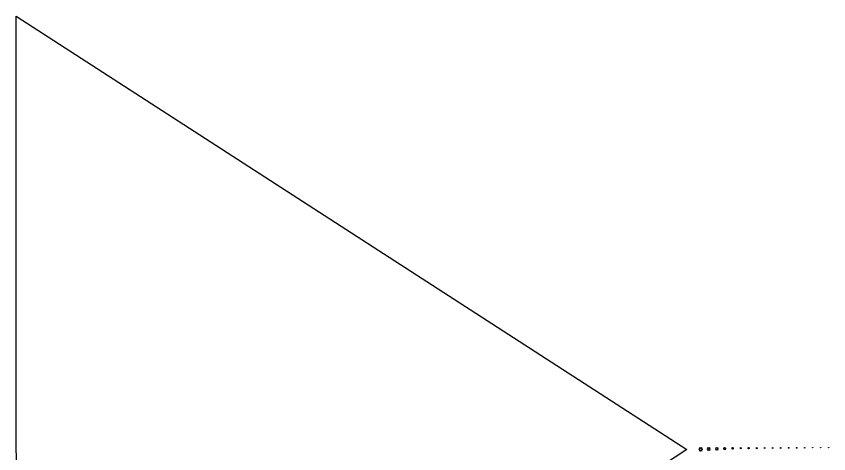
# Model space of a CAD drawing. Extents: x 1 to 50643, y 2 to 54380.
# Drawn here: x 1 to 50533, y 27143 to 54380 of the extents above; entities that cross this region are included whole.
import ezdxf

# ---------------------------------------------------------------- set-up
doc = ezdxf.new("R2010")
doc.units = 0
doc.layers.add('Layer_1', color=7, linetype='CONTINUOUS')

msp = doc.modelspace()

# ---------------------------------------------------------------- linework, layer by layer
at = {"layer": 'Layer_1', "color": 7}
for points in [[(0.915591, 54380.094803), (41714.291909, 27403.955268), (21.480948, 1.728)], [(42627.50735, 27309.185516), (42570.81444, 27357.108016), (42514.121517, 27309.185523), (42521.716939, 27389.839685), (42457.4286, 27422.571361), (42521.716933, 27455.303015), (42514.121523, 27535.957186), (42570.81444, 27488.034685), (42627.507363, 27535.957179), (42619.911941, 27455.303023), (42684.200273, 27422.571346), (42619.911941, 27389.839685)], [(43117.613534, 27337.531957), (43068.007237, 27379.464146), (43018.400928, 27337.531964), (43025.046923, 27408.104357), (42968.794625, 27436.744575), (43025.046917, 27465.384773), (43018.400934, 27535.957175), (43068.007237, 27494.024985), (43117.613546, 27535.957169), (43110.967551, 27465.38478), (43167.219843, 27436.744562), (43110.967551, 27408.104357)], [(43607.719991, 27365.878409), (43565.200309, 27401.820285), (43522.680617, 27365.878415), (43528.377184, 27426.369038), (43480.160931, 27450.917796), (43528.377179, 27475.466537), (43522.680622, 27535.957167), (43565.200309, 27500.015289), (43607.720001, 27535.957161), (43602.023434, 27475.466543), (43650.239683, 27450.917785), (43602.023434, 27426.369038)], [(44097.826459, 27394.22489), (44062.39339, 27424.176453), (44026.960312, 27394.224895), (44031.707451, 27444.633746), (43991.527239, 27465.091045), (44031.707447, 27485.548329), (44026.960316, 27535.957186), (44062.39339, 27506.005622), (44097.826467, 27535.957182), (44093.079328, 27485.548333), (44133.259536, 27465.091035), (44093.079328, 27444.633746)], [(44587.932915, 27422.571342), (44559.586462, 27446.532592), (44531.240001, 27422.571346), (44535.037712, 27462.898427), (44502.893544, 27479.264265), (44535.037709, 27495.630092), (44531.240005, 27535.957178), (44559.586462, 27511.995927), (44587.932922, 27535.957174), (44584.135211, 27495.630096), (44616.279376, 27479.264258), (44584.135211, 27462.898427)], [(45078.039384, 27450.91779), (45056.779543, 27468.888728), (45035.519697, 27450.917793), (45038.36798, 27481.163104), (45014.259853, 27493.437483), (45038.367978, 27505.711853), (45035.519699, 27535.957168), (45056.779543, 27517.98623), (45078.039389, 27535.957165), (45075.191106, 27505.711856), (45099.29923, 27493.437477), (45075.191106, 27481.163104)], [(45577.00418, 27443.831278), (45553.972685, 27463.299777), (45530.941186, 27443.831281), (45534.026826, 27476.597007), (45507.909688, 27489.894239), (45534.026823, 27503.191463), (45530.941188, 27535.957192), (45553.972685, 27516.488692), (45577.004185, 27535.95719), (45573.918545, 27503.191466), (45600.03568, 27489.894233), (45573.918545, 27476.597007)], [(46072.424453, 27450.917897), (46051.164612, 27468.888817), (46029.904766, 27450.9179), (46032.753049, 27481.163181), (46008.644922, 27493.437548), (46032.753047, 27505.711907), (46029.904768, 27535.957192), (46051.164612, 27517.986271), (46072.424458, 27535.957189), (46069.576175, 27505.711909), (46093.684299, 27493.437543), (46069.576175, 27481.163181)], [(46565.050025, 27469.184304), (46548.356838, 27483.295072), (46531.663648, 27469.184306), (46533.900115, 27492.932904), (46514.970459, 27502.570738), (46533.900113, 27512.208566), (46531.66365, 27535.957166), (46548.356838, 27521.846398), (46565.050029, 27535.957164), (46562.813562, 27512.208568), (46581.743216, 27502.570734), (46562.813562, 27492.932904)], [(47061.49543, 27472.177358), (47045.550549, 27485.655624), (47029.605664, 27472.17736), (47031.741877, 27494.86145), (47013.660781, 27504.067277), (47031.741875, 27513.273098), (47029.605666, 27535.95719), (47045.550549, 27522.478923), (47061.495433, 27535.957188), (47059.359221, 27513.2731), (47077.440314, 27504.067273), (47059.359221, 27494.86145)], [(47556.916269, 27479.264472), (47542.743041, 27491.245054), (47528.569811, 27479.264474), (47530.468666, 27499.427942), (47514.396582, 27507.610832), (47530.468664, 27515.793717), (47528.569812, 27535.957188), (47542.743041, 27523.976605), (47556.916272, 27535.957186), (47555.017416, 27515.793719), (47571.089499, 27507.610829), (47555.017416, 27499.427942)], [(48052.337109, 27486.350815), (48039.935535, 27496.833873), (48027.533958, 27486.350817), (48029.195456, 27503.993933), (48015.132382, 27511.153995), (48029.195455, 27518.314052), (48027.533959, 27535.95717), (48039.935535, 27525.474112), (48052.337112, 27535.957169), (48050.675613, 27518.314054), (48064.738686, 27511.153992), (48050.675613, 27503.993933)], [(48547.757664, 27493.437282), (48537.127744, 27502.422795), (48526.497821, 27493.437283), (48527.921962, 27508.560013), (48515.867899, 27514.697233), (48527.921961, 27520.834448), (48526.497822, 27535.95718), (48537.127744, 27526.971667), (48547.757667, 27535.957179), (48546.333525, 27520.83445), (48558.387587, 27514.69723), (48546.333525, 27508.560013)], [(49043.179355, 27500.523797), (49034.321087, 27508.011753), (49025.462818, 27500.523798), (49026.649603, 27513.12612), (49016.60455, 27518.240489), (49026.649602, 27523.354855), (49025.462819, 27535.957178), (49034.321087, 27528.469223), (49043.179357, 27535.957177), (49041.992572, 27523.354856), (49052.037624, 27518.240487), (49041.992572, 27513.12612)], [(49538.600762, 27507.610786), (49531.514148, 27513.601088), (49524.427532, 27507.610787), (49525.37696, 27517.692539), (49517.340918, 27521.783991), (49525.376959, 27525.87544), (49524.427533, 27535.957193), (49531.514148, 27529.966891), (49538.600763, 27535.957192), (49537.651335, 27525.875441), (49545.687377, 27521.783989), (49537.651335, 27517.692539)], [(50034.022167, 27514.697382), (50028.707207, 27519.190108), (50023.392246, 27514.697383), (50024.104316, 27522.258696), (50018.077285, 27525.327285), (50024.104316, 27528.395872), (50023.392246, 27535.957187), (50028.707207, 27531.464461), (50034.022169, 27535.957186), (50033.310098, 27528.395873), (50039.337129, 27525.327284), (50033.310098, 27522.258696)], [(50529.44287, 27521.78405), (50525.899595, 27524.77917), (50522.356318, 27521.78405), (50522.831028, 27526.824875), (50518.813042, 27528.87058), (50522.831028, 27530.916283), (50522.356319, 27535.957108), (50525.899595, 27532.961988), (50529.442871, 27535.957108), (50528.968161, 27530.916284), (50532.986146, 27528.870579), (50528.968161, 27526.824875)]]:
    msp.add_lwpolyline(points, close=True, dxfattribs=at)

doc.saveas('drawing.dxf')
